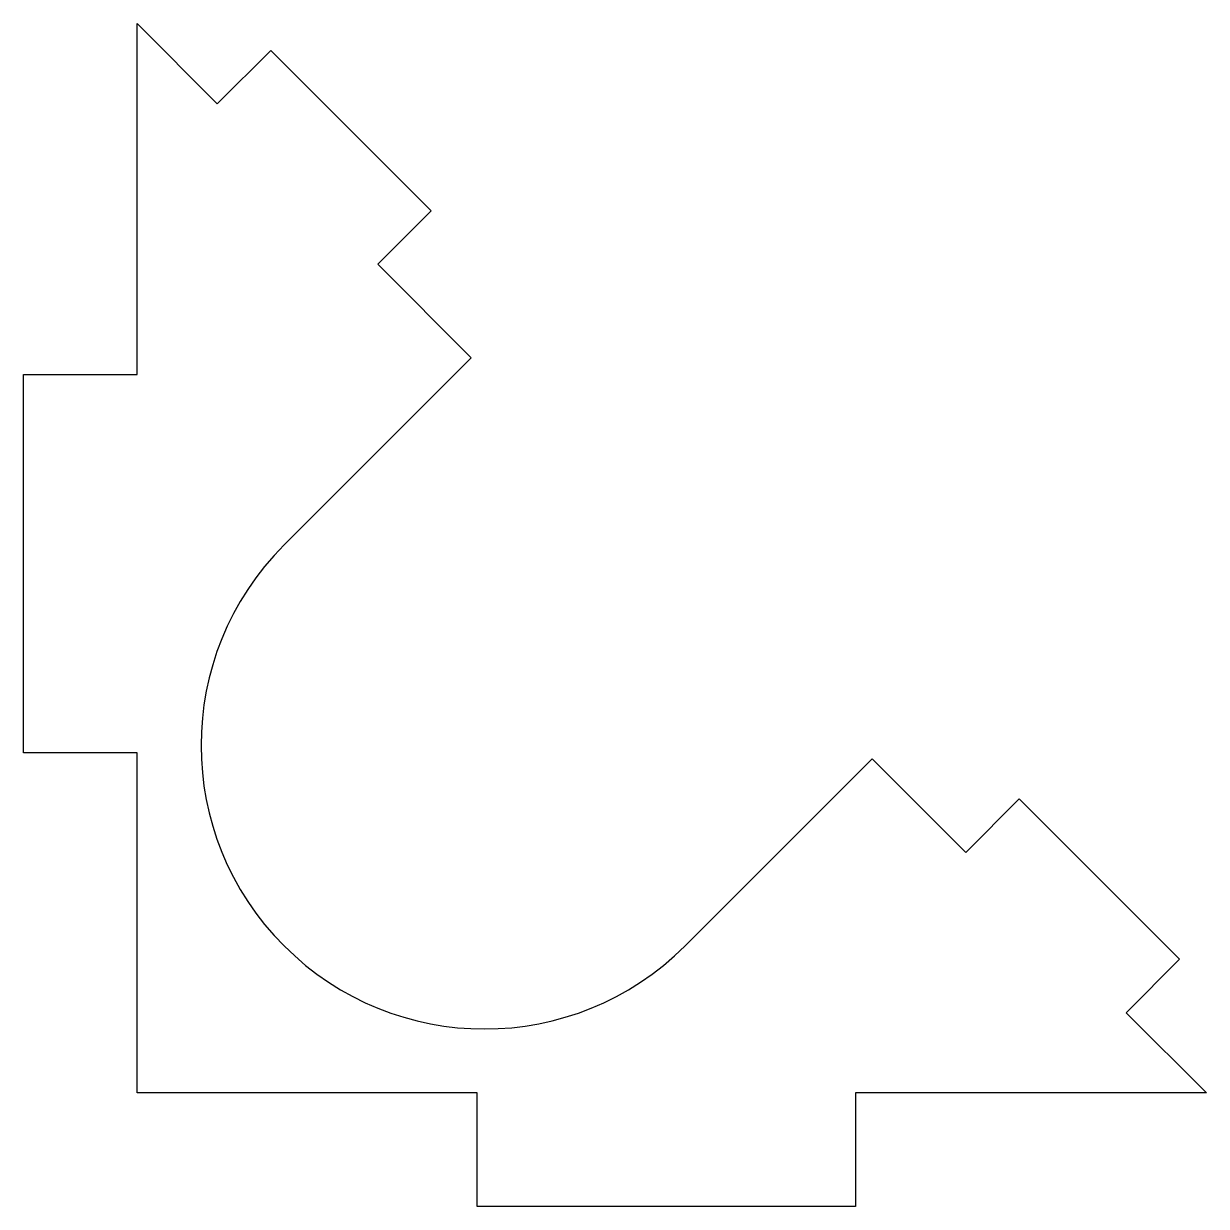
# Model space of a CAD drawing. Extents: x -31.3 to 0, y 11 to 42.3.
import ezdxf

# ---------------------------------------------------------------- set-up
doc = ezdxf.new("R2010")
doc.units = 0
doc.layers.get('0').update_dxf_attribs({"linetype": 'continuous'})

# ---------------------------------------------------------------- blocks, each defined once
blk = doc.blocks.new('PAD010')
at = {"color": 0}
for p, q in [((-28.284, 33), (-28.284, 42.284)), ((-28.284, 42.284), (-26.163, 40.163)), ((-26.163, 40.163), (-24.749, 41.577)), ((-24.749, 41.577), (-20.506, 37.335)), ((-20.506, 37.335), (-21.92, 35.92)), ((-21.92, 35.92), (-19.445, 33.445)), ((-19.445, 33.445), (-24.395, 28.496)), ((-31.284, 23), (-31.284, 33)), ((-31.284, 33), (-28.284, 33)), ((-28.284, 23), (-31.284, 23)), ((-28.284, 14), (-28.284, 23)), ((-13.789, 17.889), (-8.839, 22.839)), ((-8.839, 22.839), (-6.364, 20.364)), ((-6.364, 20.364), (-4.95, 21.778)), ((-4.95, 21.778), (-0.707, 17.536)), ((-0.707, 17.536), (-2.121, 16.121)), ((-2.121, 16.121), (0, 14)), ((-19.284, 14), (-28.284, 14)), ((-19.284, 11), (-19.284, 14)), ((0, 14), (-9.284, 14)), ((-9.284, 14), (-9.284, 11)), ((-9.284, 11), (-19.284, 11))]:
    blk.add_line(p, q, dxfattribs=at)
blk.add_arc((-19.092, 23.192), 7.5, 135, -45, dxfattribs=at)

msp = doc.modelspace()

# ---------------------------------------------------------------- block references
at = {"color": 0}
msp.add_blockref('PAD010', (0, 0), dxfattribs=at)

doc.saveas('drawing.dxf')
